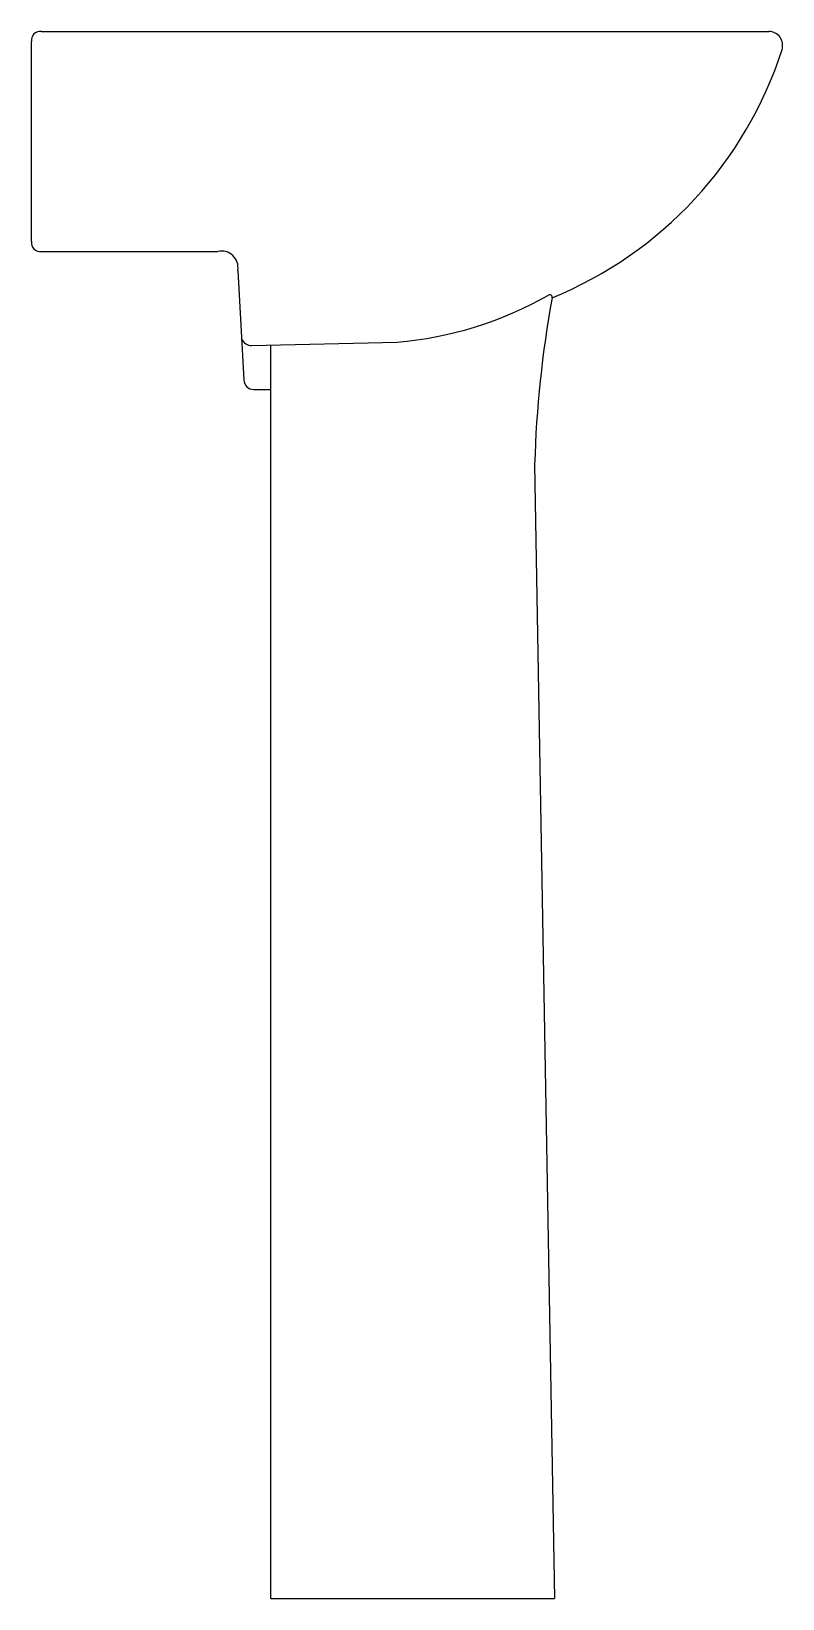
# Model space of a CAD drawing. Extents: x -995.718 to -995.347, y 903.421 to 904.193.
import ezdxf

# ---------------------------------------------------------------- set-up
doc = ezdxf.new("R2010")
doc.units = 0
doc.header["$LTSCALE"] = 0.276056
doc.header["$MEASUREMENT"] = 0
doc.linetypes.add('CONTINU', pattern=[0])
doc.layers.get('0').update_dxf_attribs({"linetype": 'CONTINUOUS'})

msp = doc.modelspace()

# ---------------------------------------------------------------- linework, layer by layer
at = {"linetype": 'CONTINUOUS'}
msp.add_line((-995.61582, 904.07563), (-995.61289, 904.02161), dxfattribs=at)
at = {"linetype": 'CONTINU'}
for points in [[(-995.7127, 904.19341, 0.487051), (-995.71763, 904.18848)], [(-995.34744, 904.18444, 0.499786), (-995.35388, 904.19341)], [(-995.46081, 904.06213, 0.221815), (-995.34744, 904.18444)], [(-995.71763, 904.08989, 0.498346), (-995.7127, 904.08496)], [(-995.61582, 904.07563, 0.526565), (-995.62567, 904.08496)], [(-995.53729, 904.04022, 0.108751), (-995.46262, 904.06343)], [(-995.46081, 904.06213, 0.637159), (-995.46262, 904.06343)], [(-995.46081, 904.06213, 0.03819), (-995.46944, 903.97987)], [(-995.61398, 904.04168, 0.272074), (-995.60902, 904.03851)], [(-995.61289, 904.02161, 0.408666), (-995.60796, 904.01693)]]:
    msp.add_lwpolyline(points, format="xyb", dxfattribs=at)
for points in [[(-995.71763, 904.08989), (-995.71763, 904.18848)], [(-995.7127, 904.19341), (-995.35388, 904.19341)], [(-995.7127, 904.08496), (-995.62567, 904.08496)], [(-995.60902, 904.03851), (-995.53729, 904.04022)], [(-995.59958, 903.42085), (-995.59958, 904.03874)], [(-995.60796, 904.01693), (-995.59958, 904.01693)], [(-995.46944, 903.97987), (-995.45958, 903.42085)], [(-995.59958, 903.42085), (-995.45958, 903.42085)]]:
    msp.add_lwpolyline(points, dxfattribs=at)

doc.saveas('drawing.dxf')
